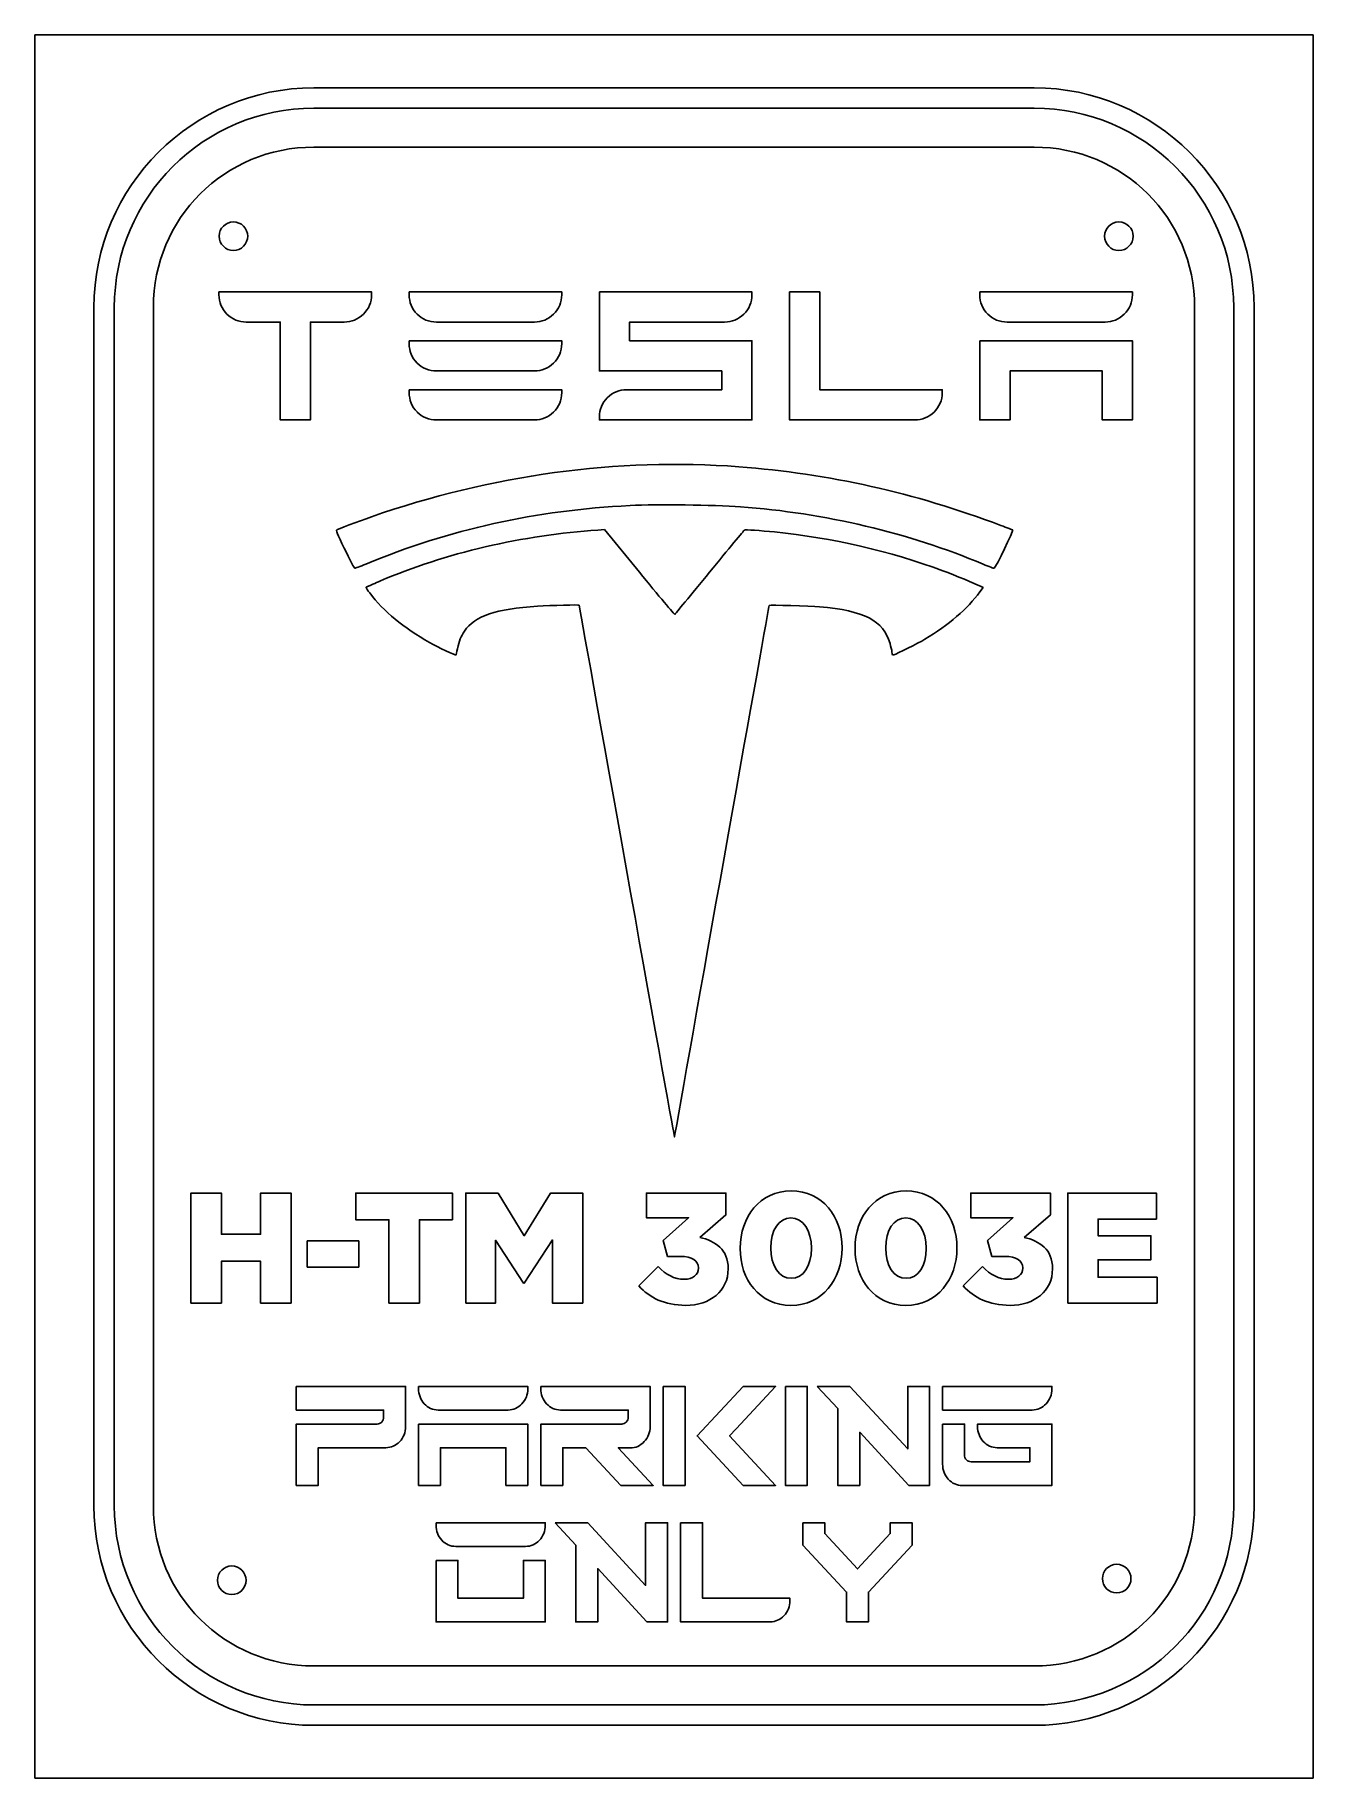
# Model space of a CAD drawing. Extents: x 0 to 220, y 0 to 300.
import ezdxf

# ---------------------------------------------------------------- set-up
doc = ezdxf.new("R2010")
doc.units = 0
doc.layers.add('Ebene_1', color=7, linetype='CONTINUOUS')

msp = doc.modelspace()

# ---------------------------------------------------------------- linework, layer by layer
at = {"layer": 'Ebene_1', "color": 7}
for points in [[(0, 299.59998), (219.6, 299.59998), (219.6, 0), (0, 0)], [(47.934729, 280.303242)], [(36.567665, 265)], [(188.68109, 265)], [(162.339653, 247.022806), (162.339653, 233.425367), (162.830341, 233.425367), (167.526378, 233.425367), (167.526378, 241.836074), (183.366421, 241.836074), (183.366421, 233.425367), (188.553155, 233.425367), (188.553155, 247.022806)], [(162.88853, 208.646279)], [(26.79838, 81.63373), (32.039872, 81.63373), (32.039872, 88.82052), (38.767354, 88.82052), (38.767354, 81.63373), (44.008846, 81.63373), (44.008846, 100.54633), (38.767354, 100.54633), (38.767354, 93.46761), (32.039872, 93.46761), (32.039872, 100.54633), (26.79838, 100.54633)], [(60.811086, 81.63373), (66.052578, 81.63373), (66.052578, 95.95327), (71.726358, 95.95327), (71.726358, 100.54633), (55.137306, 100.54633), (55.137306, 95.95327), (60.811086, 95.95327)], [(74.02711, 81.63373), (79.160529, 81.63373), (79.160529, 92.44093), (83.969733, 85.09203), (84.077805, 85.09203), (88.914027, 92.49496), (88.914027, 81.63373), (94.128501, 81.63373), (94.128501, 100.54633), (88.589811, 100.54633), (84.077805, 93.22445), (79.565799, 100.54633), (74.02711, 100.54633)], [(177.45539, 81.63373), (192.80162, 81.63373), (192.80162, 86.0917), (182.64285, 86.0917), (182.64285, 89.0907), (191.7209, 89.0907), (191.7209, 93.22445), (182.64285, 93.22445), (182.64285, 96.08836), (192.66653, 96.08836), (192.66653, 100.54633), (177.45539, 100.54633)], [(46.784101, 87.82085), (55.646004, 87.82085), (55.646004, 92.33286), (46.784101, 92.33286)], [(129.9442, 85.90258)], [(149.68001, 85.90258)], [(111.81262, 81.25548)], [(129.8902, 81.25549)], [(149.62601, 81.25549)], [(167.53725, 81.25548)], [(107.932313, 67.335002), (107.932313, 50.300485), (108.314314, 50.300485), (111.6971, 50.300485), (111.6971, 67.335002)], [(121.661914, 67.335002), (113.7772, 58.818554), (121.661914, 50.300485), (121.820082, 50.300485), (127.24418, 50.300485), (119.356488, 58.820165), (120.456224, 60.025752), (120.477107, 60.025752), (127.244164, 67.335002)], [(128.940785, 67.335002), (128.940785, 50.300485), (129.322786, 50.300485), (132.705565, 50.300485), (132.705565, 67.335002)], [(134.402187, 67.335002), (137.943141, 63.508727), (137.943141, 50.300485), (138.325141, 50.300485), (141.709415, 50.300485), (141.709415, 59.442301), (150.171597, 50.300485), (153.714044, 50.300485), (153.714044, 67.335002), (149.947769, 67.335002), (149.947769, 56.571782), (139.98445, 67.335002)], [(65.916861, 60.850965), (65.916861, 50.300485), (66.298862, 50.300485), (69.681648, 50.300485), (69.681648, 56.784539), (80.922279, 56.784539), (80.922279, 50.300485), (84.687058, 50.300485), (84.687058, 60.850965)], [(89.385949, 43.890584), (92.926903, 40.06592), (92.926903, 26.857679), (93.308904, 26.857679), (96.691683, 26.857679), (96.691683, 35.999494), (105.155361, 26.857679), (108.696315, 26.857679), (108.696315, 43.890584), (104.931536, 43.890584), (104.931536, 33.128976), (94.968207, 43.890584)], [(131.94157, 43.890584), (131.94157, 40.06592), (139.444279, 31.962074), (139.444279, 26.857679), (139.826279, 26.857679), (143.209062, 26.857679), (143.209062, 31.962074), (150.711768, 40.06592), (150.711768, 43.890584), (146.946986, 43.890584), (146.946986, 42.029022), (141.327416, 35.957586), (135.706356, 42.029022), (135.706356, 43.890584)], [(68.917646, 37.408158), (68.917646, 26.857679), (69.299647, 26.857679), (87.687843, 26.857679), (87.687843, 37.408158), (83.923056, 37.408158), (83.923056, 30.925724), (72.682425, 30.925724), (72.682425, 37.408158)], [(36.281437, 34.00547)], [(188.31016, 34.2917)]]:
    msp.add_lwpolyline(points, close=True, dxfattribs=at)
for points in [[(171.66523, 290.495995), (47.934768, 290.495995)], [(171.66527, 286.996281), (47.934729, 286.996281)], [(47.934729, 280.303242), (171.66527, 280.303242)], [(31.628667, 255.433513), (31.628667, 254.942824)], [(57.842257, 254.942824), (57.842257, 255.433513), (31.628667, 255.433513)], [(64.305459, 255.433513), (64.305459, 254.942824)], [(90.519049, 254.942732), (90.519049, 255.433421), (64.305459, 255.433513)], [(96.984165, 255.433513), (96.984165, 241.836074), (118.010932, 241.836074), (118.010932, 238.612098), (101.680201, 238.612098)], [(123.197657, 254.942824), (123.197657, 255.433513), (96.984165, 255.433513)], [(129.660947, 255.433513), (129.660947, 233.425367), (130.151636, 233.425367), (151.178403, 233.425367)], [(155.874449, 238.121409), (155.874449, 238.612098), (134.847682, 238.612098), (134.847682, 255.433513), (129.660947, 255.433513)], [(162.339653, 255.433513), (162.339653, 254.942824)], [(188.553302, 254.942732), (188.553302, 255.433421), (162.339653, 255.433513)], [(10.149608, 252.757714), (10.149608, 46.82022)], [(13.650107, 252.757946), (13.650107, 46.81999)], [(20.352196, 46.81999), (20.352196, 252.757946)], [(199.2478, 252.757946), (199.2478, 46.81999)], [(205.94989, 46.81999), (205.94989, 252.757946)], [(209.45039, 46.82022), (209.45039, 252.757714)], [(32.983811, 251.61151), (32.985774, 251.609547), (32.987736, 251.607584)], [(36.324801, 250.24669), (42.142149, 250.24669), (42.142149, 233.425367), (42.632837, 233.425367), (47.328873, 233.425367), (47.328873, 250.246782), (53.146221, 250.246782)], [(65.660603, 251.61151), (65.662566, 251.609547), (65.664529, 251.607584)], [(69.001593, 250.24669), (85.823003, 250.24669)], [(96.984165, 233.916056), (96.984165, 233.425367), (97.474853, 233.425367), (123.197657, 233.425367), (123.197657, 247.022806), (102.170889, 247.022806), (102.170889, 250.246782), (118.501621, 250.246782)], [(163.692883, 251.61151), (163.696809, 251.609547), (163.698772, 251.607584)], [(167.035836, 250.24669), (183.857256, 250.24669)], [(64.305459, 247.022806), (64.305459, 246.532117)], [(90.519049, 246.532078), (90.519049, 247.022767), (64.305459, 247.022806)], [(65.660603, 243.200803), (65.662566, 243.19884), (65.664529, 243.195013)], [(69.001593, 241.836035), (85.823003, 241.836035)], [(64.305459, 238.612098), (64.305459, 238.121409)], [(90.519049, 238.121369), (90.519049, 238.612058), (64.305459, 238.612098)], [(65.660603, 234.790095), (65.662566, 234.788132), (65.664529, 234.784305)], [(69.001593, 233.425327), (85.823003, 233.425327)], [(96.710672, 214.49577), (97.831418, 214.56475), (103.84711, 207.234428)], [(162.46948, 204.82946), (162.88796, 204.615973), (162.34816, 203.873806)], [(109.96469, 110.69014), (109.88019, 110.20981), (109.8093, 110.5834)], [(114.21723, 92.92721), (118.72923, 96.79079), (118.72923, 100.54629), (105.05812, 100.54629), (105.05812, 96.30446), (112.29895, 96.30446), (107.94905, 92.38685), (108.70555, 89.65803), (110.92103, 89.65803)], [(169.94185, 92.92721), (174.45386, 96.79079), (174.45386, 100.54629), (160.78275, 100.54629), (160.78275, 96.30446), (168.02357, 96.30446), (163.67368, 92.38685), (164.43018, 89.65803), (166.64566, 89.65803)], [(121.16339, 91.09), (121.16339, 91.036)], [(126.43186, 91.09003), (126.43186, 91.14403)], [(133.4025, 91.09), (133.4025, 91.036)], [(138.67105, 91.09003), (138.67105, 91.14403)], [(140.89919, 91.09), (140.89919, 91.036)], [(146.16767, 91.09003), (146.16767, 91.14403)], [(153.13832, 91.09), (153.13832, 91.036)], [(158.40686, 91.09003), (158.40686, 91.14403)], [(107.05746, 87.9019), (103.76126, 84.60571)], [(114.00108, 87.71274), (114.00108, 87.65874)], [(119.10748, 87.55067), (119.10748, 87.60467)], [(162.78208, 87.9019), (159.48589, 84.60571)], [(169.72571, 87.71274), (169.72571, 87.65874)], [(174.83211, 87.55067), (174.83211, 87.60467)], [(44.908389, 67.335002), (44.908389, 63.266957), (59.913798, 63.266957), (59.913798, 62.059767)], [(63.680078, 60.438354), (63.680078, 67.335002), (44.908389, 67.335002)], [(84.687248, 66.922432), (84.687248, 67.335042), (65.916861, 67.335002)], [(65.916861, 67.335002), (65.916861, 66.9224)], [(86.923849, 67.335002), (86.923849, 66.9224)], [(105.695761, 60.438346), (105.695761, 67.334994), (86.923849, 67.335002)], [(155.950829, 67.335002), (155.950829, 63.266957), (156.332829, 63.266957), (171.338242, 63.266957)], [(174.721025, 66.9224), (174.721025, 67.335002), (155.950829, 67.335002)], [(66.892754, 64.329096), (66.894342, 64.327508), (66.89593, 64.32592)], [(69.299846, 63.266996), (81.30447, 63.266996)], [(87.899734, 64.329096), (87.90291, 64.327508), (87.904498, 64.32592)], [(90.308405, 63.266996), (101.931045, 63.266996), (101.931045, 62.059798)], [(58.796157, 60.850965), (44.908389, 60.850965), (44.908389, 50.300485), (45.29039, 50.300485), (48.673176, 50.300485), (48.673176, 56.784539), (60.295799, 56.784539)], [(100.811895, 60.850996), (86.924134, 60.850996), (86.924134, 50.300525), (87.306136, 50.300525), (90.690406, 50.300525), (90.690406, 56.78457), (94.650664, 56.78457), (100.653727, 50.300525), (106.235993, 50.300525), (100.23293, 56.78457), (102.313038, 56.78457), (102.26373, 56.787746)], [(159.715695, 55.575832), (159.715695, 60.851076), (155.950829, 60.850965)], [(155.950829, 60.850965), (155.950829, 53.95592)], [(159.333646, 50.300532), (174.721058, 50.300532), (174.721058, 60.851004), (161.952431, 60.851004), (161.952431, 60.438402)], [(162.928319, 57.846718), (162.931337, 57.843542), (162.932845, 57.841954)], [(165.336756, 56.78465), (170.956325, 56.78465), (170.956325, 54.368642), (160.834834, 54.368642)], [(156.926719, 51.362624), (156.928227, 51.361036), (156.929736, 51.359448)], [(87.688033, 43.478037), (87.688033, 43.89064), (68.917646, 43.890584)], [(68.917646, 43.890584), (68.917646, 43.477982)], [(110.933098, 43.890584), (110.933098, 26.857679), (111.315099, 26.857679), (126.322009, 26.857679)], [(129.704788, 30.513114), (129.704788, 30.925724), (114.699378, 30.925724), (114.699378, 43.890584), (110.933098, 43.890584)], [(69.893531, 40.886298), (69.895119, 40.88471), (69.896707, 40.883122)], [(72.300615, 39.824206), (84.305247, 39.824206)], [(171.66527, 19.2747), (47.934729, 19.2747)], [(47.934729, 12.58165), (171.66527, 12.58165)], [(47.934768, 9.08194), (171.66523, 9.08194)]]:
    msp.add_lwpolyline(points, dxfattribs=at)
for points in [[(47.934768, 290.495995), (27.110608, 290.495995), (10.149608, 273.561404), (10.149608, 252.757714)], [(209.45039, 252.757714), (209.45039, 273.561404), (192.48939, 290.495995), (171.66523, 290.495995)], [(47.934729, 286.996281), (28.999482, 286.996281), (13.650107, 271.667622), (13.650107, 252.757946)], [(205.94989, 252.757946), (205.94989, 271.667622), (190.60052, 286.996281), (171.66527, 286.996281)], [(20.352196, 252.757946), (20.352196, 268.075447), (32.596503, 280.303242), (47.934729, 280.303242)], [(171.66527, 280.303242), (187.00349, 280.303242), (199.2478, 268.075447), (199.2478, 252.757946)], [(31.66078, 265), (31.66078, 266.354999), (32.759223, 267.453443), (34.114222, 267.453443)], [(34.114222, 267.453443), (34.764916, 267.453443), (35.388958, 267.194956), (35.849068, 266.734846)], [(35.849068, 266.734846), (36.309178, 266.274736), (36.567665, 265.650694), (36.567665, 265)], [(183.77421, 265), (183.77421, 266.354998), (184.872652, 267.453442), (186.22765, 267.453443)], [(186.22765, 267.453443), (187.582648, 267.453442), (188.68109, 266.354998), (188.68109, 265)], [(34.114222, 262.546557), (32.759223, 262.546557), (31.66078, 263.645001), (31.66078, 265)], [(36.567665, 265), (36.567665, 264.349306), (36.309178, 263.725264), (35.849068, 263.265154)], [(186.22765, 262.546557), (184.872652, 262.546558), (183.77421, 263.645002), (183.77421, 265)], [(188.68109, 265), (188.68109, 263.645002), (187.582648, 262.546558), (186.22765, 262.546557)], [(35.849068, 263.265154), (35.388958, 262.805044), (34.764916, 262.546557), (34.114222, 262.546557)], [(31.628667, 254.942824), (31.628667, 253.667771), (32.093849, 252.525524), (32.983811, 251.61151)], [(56.444953, 251.601926), (57.362756, 252.495578), (57.842257, 253.644953), (57.842257, 254.942824)], [(64.305459, 254.942824), (64.305459, 253.667771), (64.770641, 252.525524), (65.660603, 251.61151)], [(89.123649, 251.601833), (90.041462, 252.495486), (90.519049, 253.644861), (90.519049, 254.942732)], [(121.800353, 251.601926), (122.718156, 252.495579), (123.197657, 253.644954), (123.197657, 254.942824)], [(162.339653, 254.942824), (162.339653, 253.667771), (162.802922, 252.525524), (163.692883, 251.61151)], [(187.155988, 251.601833), (188.073792, 252.495487), (188.553302, 253.644862), (188.553302, 254.942732)], [(32.987736, 251.607584), (33.882556, 250.712769), (35.029962, 250.24669), (36.324801, 250.24669)], [(53.146221, 250.246782), (54.401569, 250.246782), (55.532478, 250.713465), (56.444953, 251.601926)], [(65.664529, 251.607584), (66.559338, 250.712769), (67.706745, 250.24669), (69.001593, 250.24669)], [(85.823003, 250.24669), (87.078351, 250.24669), (88.211184, 250.713373), (89.123649, 251.601833)], [(118.501621, 250.246782), (119.756969, 250.246782), (120.887878, 250.713465), (121.800353, 251.601926)], [(163.698772, 251.607584), (164.593591, 250.71277), (165.740998, 250.24669), (167.035836, 250.24669)], [(183.857256, 250.24669), (185.112604, 250.24669), (186.243514, 250.713373), (187.155988, 251.601833)], [(64.305459, 246.532117), (64.305459, 245.257063), (64.770641, 244.114817), (65.660603, 243.200803)], [(89.123649, 243.191179), (90.041462, 244.084832), (90.519049, 245.234207), (90.519049, 246.532078)], [(65.664529, 243.195013), (66.559338, 242.300198), (67.706745, 241.836035), (69.001593, 241.836035)], [(85.823003, 241.836035), (87.078351, 241.836035), (88.211184, 242.302718), (89.123649, 243.191179)], [(64.305459, 238.121409), (64.305459, 236.846356), (64.770641, 235.704109), (65.660603, 234.790095)], [(89.123649, 234.78047), (90.041462, 235.674123), (90.519049, 236.823498), (90.519049, 238.121369)], [(98.343136, 237.220537), (97.449887, 236.327283), (96.984165, 235.191109), (96.984165, 233.916056)], [(101.680201, 238.612098), (100.402065, 238.612098), (99.256111, 238.133512), (98.343136, 237.220537)], [(154.479049, 234.780511), (155.396852, 235.674164), (155.874449, 236.823539), (155.874449, 238.121409)], [(65.664529, 234.784305), (66.559338, 233.889489), (67.706745, 233.425327), (69.001593, 233.425327)], [(85.823003, 233.425327), (87.078351, 233.425327), (88.211184, 233.89201), (89.123649, 234.78047)], [(151.178403, 233.425367), (152.433751, 233.425367), (153.566584, 233.89205), (154.479049, 234.780511)], [(57.804489, 216.765433), (78.311409, 223.972499), (100.21225, 226.959113), (120.94031, 225.375252)], [(120.94031, 225.375252), (136.44365, 224.190616), (151.05481, 220.920355), (165.92799, 215.306129)], [(102.25003, 218.708872), (86.06574, 217.910899), (71.175889, 214.61264), (56.865873, 208.655819)], [(121.20715, 218.492119), (116.56476, 218.82886), (106.92021, 218.939135), (102.25003, 218.708872)], [(51.792389, 214.494144), (51.885049, 214.586744), (55.617003, 215.996652), (57.804489, 216.765433)], [(162.88853, 208.646279), (150.14035, 214.022748), (135.65691, 217.443987), (121.20715, 218.492119)], [(53.56528, 210.50664), (52.294192, 213.071314), (51.701839, 214.403599), (51.792389, 214.494144)], [(59.405565, 205.768647), (70.167556, 210.45055), (84.156539, 213.72313), (96.710672, 214.49577)], [(115.91155, 207.256548), (119.14891, 211.20164), (121.84711, 214.460023), (121.90752, 214.497377)], [(121.90752, 214.497377), (122.0336, 214.575287), (124.72598, 214.401637), (127.07777, 214.163916)], [(127.07777, 214.163916), (136.9956, 213.161391), (146.95654, 210.866403), (156.0039, 207.499365)], [(167.98364, 214.503851), (168.10521, 214.382276), (165.13129, 208.174062), (164.82996, 207.920385)], [(165.92799, 215.306129), (167.03534, 214.888134), (167.96038, 214.52711), (167.98364, 214.503851)], [(54.936928, 207.961982), (54.861918, 207.990782), (54.244655, 209.135866), (53.56528, 210.50664)], [(56.865873, 208.655819), (55.879966, 208.245422), (55.011948, 207.933205), (54.936928, 207.961982)], [(103.84711, 207.234428), (107.15573, 203.202769), (109.8994, 199.94452), (109.94413, 199.99388)], [(109.94413, 199.99388), (109.98883, 200.04318), (112.67422, 203.311449), (115.91155, 207.256548)], [(156.0039, 207.499365), (158.13911, 206.704731), (161.57372, 205.28644), (162.46948, 204.82946)], [(164.82996, 207.920385), (164.78956, 207.886385), (163.91588, 208.213002), (162.88853, 208.646279)], [(56.897218, 204.610393), (56.897218, 204.656593), (57.07734, 204.76892), (57.297477, 204.86003)], [(57.529717, 203.687039), (57.181837, 204.148696), (56.897218, 204.564223), (56.897218, 204.610393)], [(57.297477, 204.86003), (57.517622, 204.95113), (58.466274, 205.360007), (59.405565, 205.768647)], [(162.34816, 203.873806), (160.25035, 200.989594), (156.96165, 198.15523), (152.88891, 195.72137)], [(67.812121, 195.17339), (63.378428, 197.66255), (59.897628, 200.544584), (57.529717, 203.687039)], [(86.357046, 201.409111), (79.237904, 200.984564), (75.576332, 199.73788), (73.806598, 197.13595)], [(93.50852, 201.589938), (93.50852, 201.672138), (88.749277, 201.551838), (86.357046, 201.409111)], [(109.8093, 110.5834), (109.62204, 111.57102), (93.50852, 201.532091), (93.50852, 201.589938)], [(126.16002, 201.541251), (126.11562, 201.492551), (112.77926, 126.67961), (109.96469, 110.69014)], [(134.81631, 201.314591), (133.15521, 201.455551), (126.24682, 201.636448), (126.16002, 201.541251)], [(146.91221, 195.01069), (145.78263, 198.92782), (142.44513, 200.667194), (134.81631, 201.314591)], [(72.339686, 193.02207), (72.253026, 192.93537), (69.294451, 194.34118), (67.812121, 195.17339)], [(73.806598, 197.13595), (73.154106, 196.17663), (72.881712, 195.49262), (72.59693, 194.09872)], [(147.24941, 193.54205), (147.20731, 193.85237), (147.05565, 194.51326), (146.91221, 195.01069)], [(152.88891, 195.72137), (151.76882, 195.052), (148.06097, 193.19098), (147.55541, 193.04439)], [(72.59693, 194.09872), (72.481238, 193.53234), (72.365468, 193.04786), (72.339686, 193.02207)], [(147.55541, 193.04439), (147.34678, 192.98379), (147.31882, 193.02929), (147.24941, 193.54205)], [(129.94424, 100.92455), (124.56766, 100.92455), (121.16339, 96.43956), (121.16339, 91.09)], [(138.67105, 91.14403), (138.67105, 96.4936), (135.32082, 100.92455), (129.94424, 100.92455)], [(149.68004, 100.92455), (144.30346, 100.92455), (140.89919, 96.43956), (140.89919, 91.09)], [(158.40686, 91.14403), (158.40686, 96.4936), (155.05662, 100.92455), (149.68004, 100.92455)], [(126.43186, 91.14403), (126.43186, 94.17005), (127.80978, 96.27745), (129.89016, 96.27745)], [(129.89016, 96.27745), (131.97055, 96.27745), (133.4025, 94.089), (133.4025, 91.09)], [(146.16767, 91.14403), (146.16767, 94.17005), (147.54559, 96.27745), (149.62598, 96.27745)], [(149.62598, 96.27745), (151.70636, 96.27745), (153.13832, 94.089), (153.13832, 91.09)], [(119.10748, 87.60467), (119.10748, 90.81981), (116.91903, 92.33282), (114.21723, 92.92721)], [(174.83211, 87.60467), (174.83211, 90.81981), (172.64365, 92.33282), (169.94185, 92.92721)], [(121.16339, 91.036), (121.16339, 85.68644), (124.4866, 81.25549), (129.8902, 81.25549)], [(129.9442, 85.90257), (127.8368, 85.90257), (126.43186, 88.06401), (126.43186, 91.09003)], [(129.8902, 81.25548), (135.2938, 81.25548), (138.67105, 85.74046), (138.67105, 91.09003)], [(133.4025, 91.036), (133.4025, 88.037), (132.0516, 85.90258), (129.9442, 85.90258)], [(140.89919, 91.036), (140.89919, 85.68644), (144.22241, 81.25549), (149.62601, 81.25549)], [(149.68001, 85.90257), (147.57261, 85.90257), (146.16767, 88.06401), (146.16767, 91.09003)], [(149.62601, 81.25548), (155.02961, 81.25548), (158.40686, 85.74046), (158.40686, 91.09003)], [(153.13832, 91.036), (153.13832, 88.037), (151.78742, 85.90258), (149.68001, 85.90258)], [(111.56946, 85.74046), (109.84031, 85.74046), (108.40836, 86.52399), (107.05746, 87.9019)], [(110.92103, 89.65803), (112.89334, 89.65803), (114.00108, 88.92855), (114.00108, 87.71274)], [(114.00108, 87.65874), (114.00108, 86.49697), (113.05545, 85.74046), (111.56946, 85.74046)], [(111.81262, 81.25548), (116.02743, 81.25548), (119.10748, 83.71411), (119.10748, 87.55067)], [(167.29409, 85.74046), (165.56494, 85.74046), (164.13298, 86.52399), (162.78208, 87.9019)], [(166.64566, 89.65803), (168.61797, 89.65803), (169.72571, 88.92855), (169.72571, 87.71274)], [(169.72571, 87.65874), (169.72571, 86.49697), (168.78008, 85.74046), (167.29409, 85.74046)], [(167.53725, 81.25548), (171.75206, 81.25548), (174.83211, 83.71411), (174.83211, 87.55067)], [(103.76126, 84.60571), (105.59848, 82.57936), (108.16519, 81.25548), (111.81262, 81.25548)], [(159.48589, 84.60571), (161.32311, 82.57936), (163.88982, 81.25548), (167.53725, 81.25548)], [(65.916861, 66.9224), (65.916861, 65.931563), (66.252476, 65.039367), (66.892754, 64.329096)], [(83.681524, 64.321084), (84.34205, 65.015753), (84.687248, 65.913952), (84.687248, 66.922432)], [(86.923849, 66.9224), (86.923849, 65.931563), (87.259463, 65.039367), (87.899734, 64.329096)], [(173.715292, 64.321045), (174.375817, 65.015721), (174.721025, 65.913912), (174.721025, 66.9224)], [(66.89593, 64.32592), (67.539981, 63.630275), (68.368528, 63.266996), (69.299846, 63.266996)], [(81.30447, 63.266996), (82.207886, 63.266996), (83.025151, 63.630775), (83.681524, 64.321084)], [(87.904498, 64.32592), (88.54854, 63.630275), (89.377088, 63.267004), (90.308405, 63.266996)], [(171.338242, 63.266957), (172.241653, 63.266957), (173.058918, 63.630751), (173.715292, 64.321045)], [(59.582543, 61.192645), (59.350277, 60.957005), (59.112144, 60.850965), (58.796157, 60.850965)], [(59.913798, 62.059767), (59.913798, 61.70319), (59.812101, 61.442737), (59.582543, 61.192645)], [(62.672853, 57.838611), (63.333371, 58.533287), (63.680078, 59.429866), (63.680078, 60.438354)], [(101.598281, 61.192685), (101.366015, 60.957045), (101.12789, 60.850996), (100.811895, 60.850996)], [(101.931045, 62.059798), (101.931045, 61.70323), (101.827847, 61.442776), (101.598281, 61.192685)], [(104.688535, 57.838603), (105.349061, 58.533279), (105.695761, 59.429859), (105.695761, 60.438346)], [(161.952431, 60.438402), (161.952431, 59.447565), (162.28805, 58.556981), (162.928319, 57.846718)], [(60.295799, 56.784539), (61.199215, 56.784539), (62.01648, 57.148317), (62.672853, 57.838611)], [(102.26373, 56.787746), (103.218566, 56.654066), (104.047407, 57.16434), (104.688535, 57.838603)], [(162.932845, 57.841954), (163.576893, 57.146308), (164.405438, 56.78465), (165.336756, 56.78465)], [(155.950829, 53.95592), (155.950829, 52.965091), (156.286447, 52.072887), (156.926719, 51.362624)], [(160.030546, 54.705487), (159.816261, 54.953117), (159.715695, 55.215595), (159.715695, 55.575832)], [(160.834834, 54.368642), (160.502596, 54.368642), (160.25905, 54.475897), (160.030546, 54.705487)], [(156.929736, 51.359448), (157.573784, 50.663795), (158.402329, 50.300532), (159.333646, 50.300532)], [(10.149608, 46.82022), (10.149608, 26.01653), (27.110608, 9.08194), (47.934768, 9.08194)], [(13.650107, 46.81999), (13.650107, 27.91031), (28.999482, 12.58165), (47.934729, 12.58165)], [(47.934729, 19.2747), (32.596503, 19.2747), (20.352196, 31.50248), (20.352196, 46.81999)], [(171.66523, 9.08194), (192.48939, 9.08194), (209.45039, 26.01653), (209.45039, 46.82022)], [(171.66527, 12.58165), (190.60052, 12.58165), (205.94989, 27.91031), (205.94989, 46.81999)], [(199.2478, 46.81999), (199.2478, 31.50248), (187.00349, 19.2747), (171.66527, 19.2747)], [(68.917646, 43.477982), (68.917646, 42.487145), (69.253269, 41.596553), (69.893531, 40.886298)], [(86.682293, 40.878294), (87.342819, 41.572955), (87.688033, 42.46955), (87.688033, 43.478037)], [(69.896707, 40.883122), (70.540758, 40.187476), (71.369305, 39.824206), (72.300615, 39.824206)], [(84.305247, 39.824206), (85.208655, 39.824206), (86.02592, 40.187976), (86.682293, 40.878294)], [(31.374552, 34.00547), (31.374553, 35.360468), (32.472996, 36.45891), (33.827994, 36.45891)], [(33.827994, 36.45891), (35.182992, 36.45891), (36.281436, 35.360468), (36.281437, 34.00547)], [(183.40328, 34.2917), (183.403281, 35.646697), (184.501723, 36.745139), (185.85672, 36.74514)], [(185.85672, 36.74514), (187.211717, 36.745139), (188.310159, 35.646697), (188.31016, 34.2917)], [(33.827994, 31.55203), (32.472996, 31.55203), (31.374553, 32.650472), (31.374552, 34.00547)], [(36.281437, 34.00547), (36.281436, 32.650472), (35.182992, 31.55203), (33.827994, 31.55203)], [(185.85672, 31.83826), (184.501723, 31.838261), (183.403281, 32.936703), (183.40328, 34.2917)], [(188.31016, 34.2917), (188.310159, 32.936703), (187.211717, 31.838261), (185.85672, 31.83826)], [(128.697562, 27.911767), (129.35808, 28.606435), (129.704788, 29.504634), (129.704788, 30.513114)], [(126.322009, 26.857679), (127.225409, 26.857679), (128.041189, 27.221457), (128.697562, 27.911767)]]:
    msp.add_open_spline(points, degree=3, dxfattribs=at)

doc.saveas('drawing.dxf')
